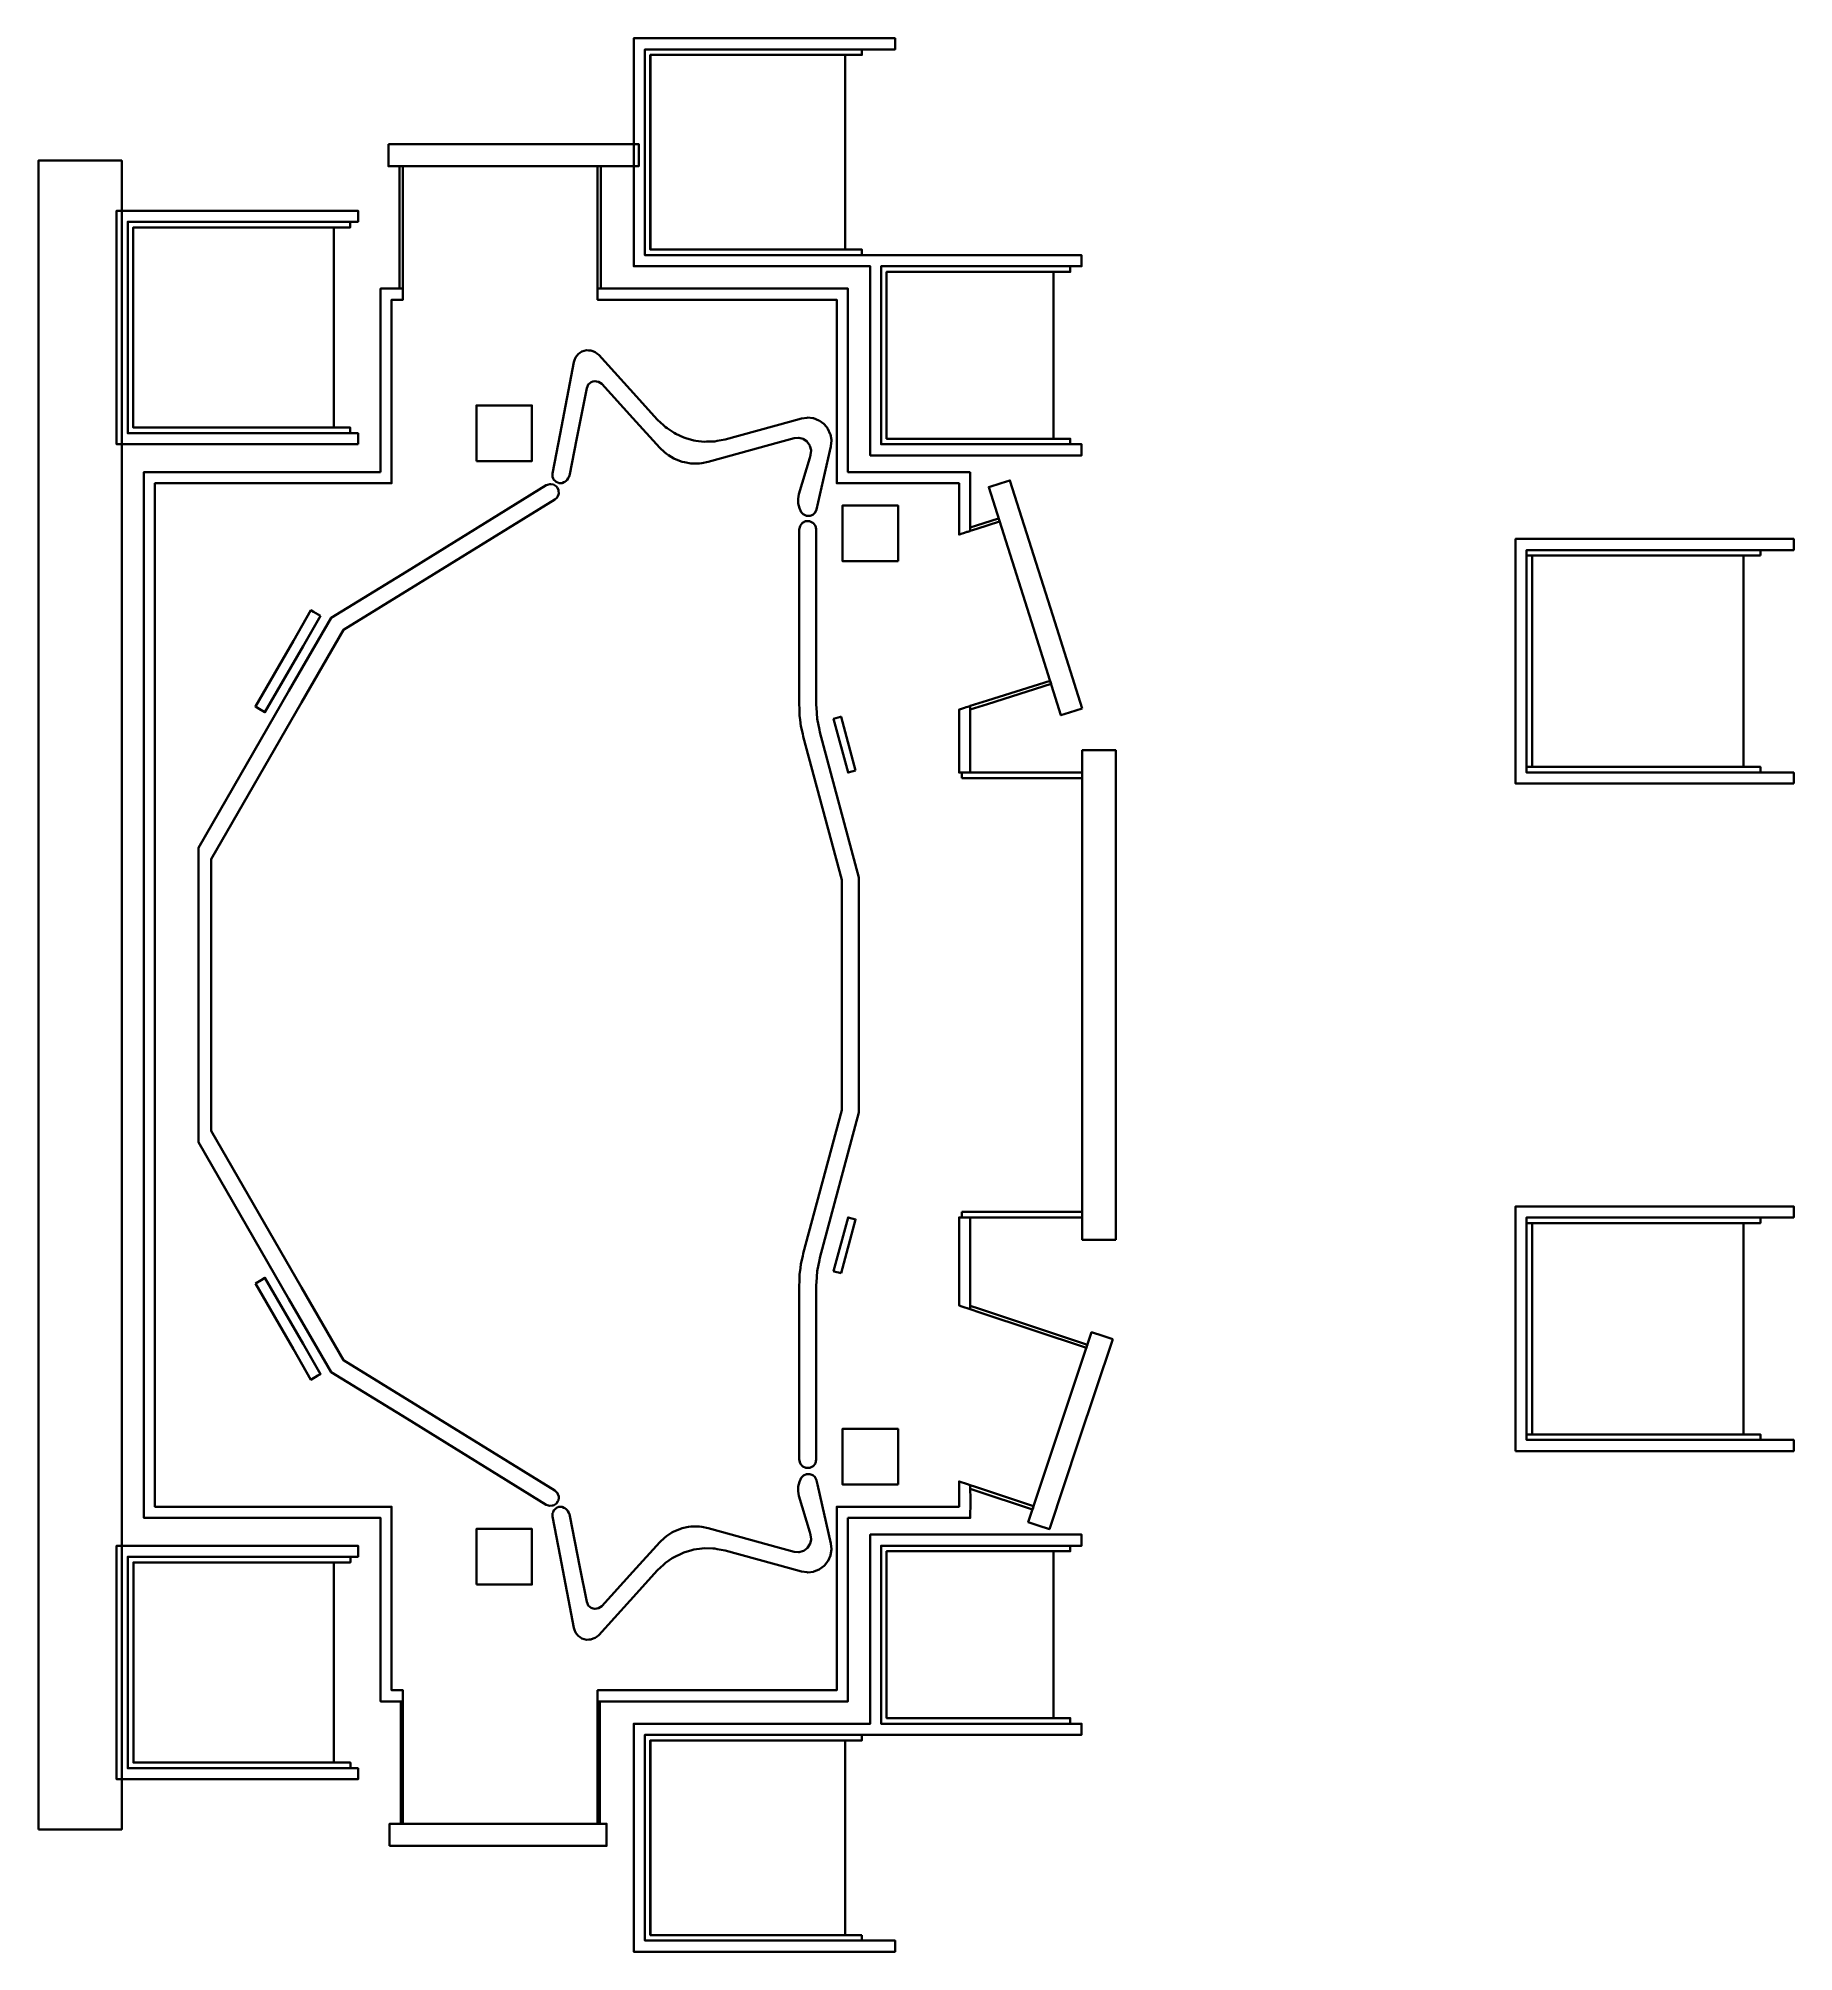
# Model space of a CAD drawing. Extents: x 562 to 2140, y -860 to 860.
import ezdxf

# ---------------------------------------------------------------- set-up
doc = ezdxf.new("R2010")
doc.units = 0

msp = doc.modelspace()

# ---------------------------------------------------------------- linework, layer by layer
at = {"color": 161, "lineweight": 35}
for points in [[(1107.5, 665), (1107.5, 671.2), (1107.5, 850), (1107.8, 850), (1114.3, 850), (1116.3, 850), (1122.2, 850), (1126, 850), (1128.1, 850), (1128.9, 850), (1136.7, 850), (1145.2, 850), (1154.4, 850), (1164.5, 850), (1175.9, 850), (1188.9, 850), (1204, 850), (1222, 850), (1244.2, 850), (1272.7, 850), (1311.1, 850), (1332.3, 850), (1332.3, 855.7), (1332.3, 860), (1327.8, 860), (1319.4, 860), (1311.2, 860), (1302.9, 860), (1294.7, 860), (1286.5, 860), (1129.6, 860), (1121.6, 860), (1120.4, 860), (1114.1, 860), (1112.7, 860), (1109.8, 860), (1104.9, 860), (1097.8, 860), (1097.5, 860), (1097.5, 661.8), (1097.5, 655), (1097.8, 655), (1104.1, 655), (1106.1, 655), (1111.9, 655), (1115.6, 655), (1117.7, 655), (1118.4, 655), (1126.2, 655), (1134.7, 655), (1144, 655), (1154.3, 655), (1165.8, 655), (1179.1, 655), (1194.6, 655), (1213.4, 655), (1236.8, 655), (1267.4, 655), (1310, 655), (1310, 485), (1319, 485), (1325.2, 485), (1329.2, 485), (1331.5, 485), (1332.4, 485), (1340.5, 485), (1341.2, 485), (1350.9, 485), (1361.5, 485), (1373.2, 485), (1386.3, 485), (1401.2, 485), (1418.6, 485), (1439.5, 485), (1465.3, 485), (1498.7, 485), (1500, 485), (1500, 494.7), (1500, 495), (1498.7, 495), (1465.4, 495), (1440.2, 495), (1420.1, 495), (1403.6, 495), (1389.5, 495), (1377.2, 495), (1366.3, 495), (1356.5, 495), (1347.5, 495), (1346.6, 495), (1344.4, 495), (1338.2, 495), (1335.7, 495), (1331.5, 495), (1325, 495), (1319.8, 495), (1319.8, 585.7), (1319.8, 655), (1325, 655), (1331.5, 655), (1335.7, 655), (1338.2, 655), (1344.4, 655), (1346.6, 655), (1347.5, 655), (1356.5, 655), (1366.3, 655), (1377.2, 655), (1389.5, 655), (1403.6, 655), (1420.1, 655), (1440.2, 655), (1465.4, 655), (1498.7, 655), (1500, 655), (1500, 664.7), (1500, 665), (1496.8, 665), (1419.7, 665), (1365.8, 665), (1325.7, 665), (1294.4, 665), (1269.2, 665), (1248.2, 665), (1230.4, 665), (1214.9, 665), (1201.3, 665), (1189.2, 665), (1178.2, 665), (1168.2, 665), (1158.9, 665), (1150.3, 665), (1142.3, 665), (1134.7, 665), (1127.5, 665), (1126.9, 665), (1124.8, 665), (1121.2, 665), (1115.6, 665), (1107.8, 665)], [(1302.5, 665), (1302.5, 670), (1264.6, 670), (1237, 670), (1215.7, 670), (1198.5, 670), (1184.2, 670), (1171.9, 670), (1161.1, 670), (1151.4, 670), (1142.7, 670), (1134.6, 670), (1133.8, 670), (1131.6, 670), (1127.7, 670), (1123.9, 670), (1119.5, 670), (1112.8, 670), (1112.5, 670), (1112.5, 675.8), (1112.5, 845), (1112.8, 845), (1119.5, 845), (1123.9, 845), (1127.7, 845), (1131.6, 845), (1133.8, 845), (1134.6, 845), (1142.7, 845), (1151.4, 845), (1161.1, 845), (1171.9, 845), (1184.2, 845), (1198.5, 845), (1215.7, 845), (1237, 845), (1264.6, 845), (1302.5, 845), (1302.5, 850), (1295.3, 850), (1288.2, 850), (1281.1, 850), (1274, 850), (1266.9, 850), (1259.8, 850), (1139.3, 850), (1131.1, 850), (1130.1, 850), (1123.6, 850), (1122.4, 850), (1119.6, 850), (1114.9, 850), (1107.8, 850), (1107.5, 850), (1107.5, 671.2), (1107.5, 665), (1107.8, 665), (1114.9, 665), (1119.6, 665), (1122.4, 665), (1123.6, 665), (1130.1, 665), (1131.1, 665), (1139.3, 665), (1148.2, 665), (1157.9, 665), (1168.9, 665), (1181.4, 665), (1196, 665), (1213.5, 665), (1235.3, 665), (1263.5, 665)], [(1112.3, 845), (1287.5, 845), (1287.5, 670), (1165.4, 670), (1112.3, 670), (1112.3, 763.3)], [(562.5, -750), (562.5, -562.5), (562.5, 650), (562.5, 750), (580.4, 750), (637.4, 750), (637.4, -449.9), (637.4, -637.4), (637.4, -750), (624.9, -750), (580.4, -750), (566.2, -750)], [(849.8, 495), (849.8, 498.7), (849.8, 505), (814, 505), (775.4, 505), (749.2, 505), (729.9, 505), (714.9, 505), (702.8, 505), (692.7, 505), (684, 505), (676.3, 505), (669.5, 505), (663.3, 505), (657.6, 505), (652.3, 505), (652, 505), (650.2, 505), (646.7, 505), (642.8, 505), (642.8, 638), (642.8, 695), (646.7, 695), (650.2, 695), (652, 695), (652.3, 695), (657.6, 695), (810, 695), (819, 695), (828.1, 695), (837.3, 695), (846.6, 695), (849.8, 695), (849.8, 698.7), (849.8, 705), (846.6, 705), (837.3, 705), (828.1, 705), (819, 705), (810, 705), (649.6, 705), (644.2, 705), (643.5, 705), (641.2, 705), (637.2, 705), (632.8, 705), (632.8, 642), (632.8, 495), (637.2, 495), (641.2, 495), (643.5, 495), (644.2, 495), (649.6, 495), (655.4, 495), (661.7, 495), (668.7, 495), (676.5, 495), (685.4, 495), (695.8, 495), (708.3, 495), (723.8, 495), (743.9, 495), (771.3, 495), (811.9, 495)], [(642.9, 695), (642.9, 666.1), (642.9, 505), (656.9, 505), (669.1, 505), (674.7, 505), (685.3, 505), (692.9, 505), (703.2, 505), (709.6, 505), (714.1, 505), (717.1, 505), (718.9, 505), (734.4, 505), (735.8, 505), (736.4, 505), (754.8, 505), (775.6, 505), (799.3, 505), (826.9, 505), (842.8, 505), (842.8, 507.5), (842.8, 510), (827.5, 510), (800.6, 510), (777.3, 510), (756.8, 510), (738.3, 510), (738.2, 510), (737.4, 510), (735.8, 510), (733.1, 510), (718.7, 510), (715.4, 510), (710.5, 510), (703.5, 510), (693.9, 510), (685.6, 510), (674.2, 510), (669.5, 510), (656.5, 510), (647.8, 510), (647.8, 602.2), (647.8, 690), (656.5, 690), (658.4, 690), (674.2, 690), (685.6, 690), (693.7, 690), (703.5, 690), (710.5, 690), (715.4, 690), (718.7, 690), (733.1, 690), (735.8, 690), (737.4, 690), (738.2, 690), (738.3, 690), (756.8, 690), (777.3, 690), (800.6, 690), (827.5, 690), (842.8, 690), (842.8, 692.5), (842.8, 695), (841.7, 695), (838.9, 695), (836.2, 695), (833.5, 695), (830.7, 695), (828, 695), (825.3, 695), (822.5, 695), (819.8, 695), (817, 695), (814.2, 695), (811.4, 695), (754.8, 695), (753.8, 695), (735.8, 695), (734.4, 695), (718.9, 695), (717.1, 695), (714.1, 695), (709.6, 695), (703.2, 695), (692.9, 695), (685.3, 695), (674.7, 695), (659.9, 695), (656.9, 695)], [(647.8, 510), (647.8, 602.2), (647.8, 690), (670.8, 690), (681.7, 690), (721.1, 690), (757.4, 690), (776.9, 690), (827.9, 690), (827.9, 658.7), (827.9, 510), (787.3, 510), (776.9, 510), (742.5, 510), (721.1, 510), (701.9, 510), (670.8, 510)], [(1319.8, 495), (1319.8, 585.7), (1319.8, 655), (1326.3, 655), (1334.7, 655), (1340.5, 655), (1344.2, 655), (1351.1, 655), (1354.4, 655), (1356.2, 655), (1451.4, 655), (1456.4, 655), (1461.5, 655), (1466.6, 655), (1471.6, 655), (1476.7, 655), (1481.8, 655), (1486.9, 655), (1489.8, 655), (1489.8, 652), (1489.8, 650), (1486.9, 650), (1481.8, 650), (1476.7, 650), (1471.6, 650), (1466.6, 650), (1461.5, 650), (1456.4, 650), (1451.4, 650), (1359.2, 650), (1357.6, 650), (1354.7, 650), (1349.9, 650), (1344.4, 650), (1339, 650), (1331, 650), (1324.8, 650), (1324.8, 585), (1324.8, 500), (1331, 500), (1339, 500), (1344.4, 500), (1349.9, 500), (1354.7, 500), (1357.6, 500), (1359.2, 500), (1451.4, 500), (1456.4, 500), (1461.5, 500), (1466.6, 500), (1471.6, 500), (1476.7, 500), (1481.8, 500), (1486.9, 500), (1489.8, 500), (1489.8, 497), (1489.8, 495), (1486.9, 495), (1481.8, 495), (1476.7, 495), (1471.6, 495), (1466.6, 495), (1461.5, 495), (1456.4, 495), (1451.4, 495), (1356.2, 495), (1354.4, 495), (1351.1, 495), (1344.2, 495), (1340.5, 495), (1334.7, 495), (1326.3, 495), (1324.9, 495)], [(1324.8, 650), (1324.8, 585), (1324.8, 500), (1330.2, 500), (1331.7, 500), (1340.6, 500), (1346.6, 500), (1350.5, 500), (1352.7, 500), (1353.6, 500), (1362.9, 500), (1441.8, 500), (1446.8, 500), (1451.8, 500), (1456.8, 500), (1461.9, 500), (1466.9, 500), (1472, 500), (1474.8, 500), (1474.8, 560), (1474.8, 650), (1472, 650), (1466.9, 650), (1461.9, 650), (1456.8, 650), (1451.8, 650), (1446.8, 650), (1441.8, 650), (1362.9, 650), (1361, 650), (1352.7, 650), (1350.5, 650), (1346.6, 650), (1340.6, 650), (1331.7, 650), (1330.2, 650)], [(2139.9, 190), (2139.9, 191.7), (2139.9, 200), (2107.3, 200), (2075.7, 200), (2050, 200), (2028.4, 200), (2009.8, 200), (1993.5, 200), (1978.9, 200), (1965.7, 200), (1953.6, 200), (1942.4, 200), (1931.9, 200), (1931.8, 200), (1930.6, 200), (1928, 200), (1923.8, 200), (1917.6, 200), (1908.8, 200), (1907.1, 200), (1899.9, 200), (1899.9, 353.3), (1899.9, 400), (1907.1, 400), (1908.8, 400), (1917.6, 400), (1923.8, 400), (1928, 400), (1930.6, 400), (1931.8, 400), (1931.9, 400), (1942.4, 400), (2083.9, 400), (2091.7, 400), (2099.5, 400), (2107.3, 400), (2115.1, 400), (2122.9, 400), (2130.8, 400), (2138.7, 400), (2139.9, 400), (2139.9, 401.7), (2139.9, 410), (2107.4, 410), (2075.5, 410), (2049.2, 410), (2026.9, 410), (2007.5, 410), (1990.4, 410), (1975.1, 410), (1961.1, 410), (1948.3, 410), (1936.4, 410), (1935.6, 410), (1925.4, 410), (1924.4, 410), (1922, 410), (1918.1, 410), (1912.2, 410), (1907.7, 410), (1901.3, 410), (1892.2, 410), (1889.9, 410), (1889.9, 234), (1889.9, 190), (1892.2, 190), (1901.3, 190), (1904, 190), (1912.2, 190), (1918.1, 190), (1922, 190), (1924.4, 190), (1925.4, 190), (1935.6, 190), (1936.4, 190), (1948.3, 190), (1961.1, 190), (1975.1, 190), (1990.4, 190), (2007.5, 190), (2026.9, 190), (2049.2, 190), (2075.5, 190), (2107.4, 190)], [(2109.9, 395), (2109.9, 395.8), (2109.9, 400), (2109, 400), (2102.8, 400), (2096.6, 400), (2090.5, 400), (2084.3, 400), (2078.2, 400), (2072.1, 400), (2066, 400), (1953.2, 400), (1942, 400), (1941, 400), (1931.5, 400), (1930.4, 400), (1927.9, 400), (1923.8, 400), (1917.7, 400), (1908.9, 400), (1907.1, 400), (1899.9, 400), (1899.9, 398.8), (1899.9, 395), (1907.1, 395), (1908.9, 395), (1917.7, 395), (1923.8, 395), (1927.9, 395), (1930.4, 395), (1931.5, 395), (1941, 395), (1942, 395), (1953.2, 395), (2066, 395), (2072.1, 395), (2078.2, 395), (2084.3, 395), (2090.5, 395), (2096.6, 395), (2102.8, 395), (2109, 395)], [(1899.9, 395), (1899.9, 350.7), (1899.9, 205), (1903.7, 205), (1904.1, 205), (1904.9, 205), (1904.9, 350.7), (1904.9, 395), (1904.1, 395), (1903.7, 395)], [(2094.8, 205), (2094.8, 319), (2094.8, 395), (2081.6, 395), (2053.1, 395), (2030, 395), (2010.6, 395), (1993.8, 395), (1979.1, 395), (1965.9, 395), (1953.9, 395), (1942.8, 395), (1942.3, 395), (1940.6, 395), (1937.4, 395), (1932.6, 395), (1926.8, 395), (1921.3, 395), (1913.3, 395), (1911.5, 395), (1904.9, 395), (1904.9, 350.7), (1904.9, 205), (1913.3, 205), (1921.3, 205), (1926.8, 205), (1932.6, 205), (1937.4, 205), (1940.6, 205), (1942.3, 205), (1942.8, 205), (1953.9, 205), (2050.4, 205), (2056.3, 205), (2062.1, 205), (2068, 205), (2073.8, 205), (2079.7, 205), (2085.6, 205), (2091.5, 205)], [(1899.9, 205), (1899.9, 203.8), (1899.9, 200), (1907.1, 200), (1908.9, 200), (1917.7, 200), (1923.8, 200), (1927.9, 200), (1930.4, 200), (1931.5, 200), (1941, 200), (1942, 200), (1953.2, 200), (1965.4, 200), (1978.8, 200), (1993.7, 200), (2010.6, 200), (2030.1, 200), (2053.1, 200), (2081.1, 200), (2109.9, 200), (2109.9, 200.8), (2109.9, 205), (2081.1, 205), (2053.1, 205), (2030.1, 205), (2010.6, 205), (1993.7, 205), (1978.8, 205), (1965.4, 205), (1953.2, 205), (1942, 205), (1941, 205), (1931.5, 205), (1930.4, 205), (1927.9, 205), (1923.8, 205), (1917.7, 205), (1908.9, 205), (1907.1, 205)], [(1889.9, -410), (1889.9, -366), (1889.9, -190), (1892.7, -190), (1904, -190), (1912.2, -190), (1917.2, -190), (1924.7, -190), (1930, -190), (1933.5, -190), (1935.6, -190), (1936.4, -190), (1948.3, -190), (1961.1, -190), (1975.1, -190), (1990.4, -190), (2007.5, -190), (2026.9, -190), (2049.2, -190), (2075.5, -190), (2107.4, -190), (2139.9, -190), (2139.9, -198.3), (2139.9, -200), (2107.3, -200), (2075.7, -200), (2050, -200), (2028.4, -200), (2009.8, -200), (1993.5, -200), (1978.9, -200), (1965.7, -200), (1953.6, -200), (1942.4, -200), (1941.3, -200), (1939, -200), (1935.2, -200), (1929.6, -200), (1921.6, -200), (1917.6, -200), (1908.8, -200), (1899.9, -200), (1899.9, -246.7), (1899.9, -400), (1908.8, -400), (1917.6, -400), (1921.6, -400), (1929.6, -400), (1935.2, -400), (1939, -400), (1941.3, -400), (1942.4, -400), (2083.9, -400), (2091.7, -400), (2099.5, -400), (2107.3, -400), (2115.1, -400), (2122.9, -400), (2130.8, -400), (2138.7, -400), (2139.9, -400), (2139.9, -408.3), (2139.9, -410), (2138.7, -410), (2130.8, -410), (2122.9, -410), (2115.1, -410), (2107.3, -410), (2099.5, -410), (2091.7, -410), (2083.9, -410), (2076.2, -410), (1936.4, -410), (1935.6, -410), (1933.5, -410), (1930, -410), (1924.7, -410), (1917.2, -410), (1912.2, -410), (1904, -410), (1892.7, -410), (1892.2, -410)], [(1899.9, -205), (1899.9, -201.2), (1899.9, -200), (1908.9, -200), (1917.7, -200), (1921.9, -200), (1929.7, -200), (1935.2, -200), (1938.9, -200), (1941, -200), (1942, -200), (1953.2, -200), (1965.4, -200), (1978.8, -200), (1993.7, -200), (2010.6, -200), (2030.1, -200), (2053.1, -200), (2081.1, -200), (2109.9, -200), (2109.9, -204.2), (2109.9, -205), (2081.1, -205), (2053.1, -205), (2030.1, -205), (2010.6, -205), (1993.7, -205), (1978.8, -205), (1965.4, -205), (1953.2, -205), (1942, -205), (1941, -205), (1938.9, -205), (1935.2, -205), (1929.7, -205), (1921.9, -205), (1917.7, -205), (1908.9, -205)], [(1899.9, -205), (1901, -205), (1904.9, -205), (1904.9, -249.3), (1904.9, -395), (1901, -395), (1899.9, -395), (1899.9, -249.3)], [(1904.9, -205), (1904.9, -249.3), (1904.9, -395), (1913.3, -395), (1915.4, -395), (1925.5, -395), (1932.6, -395), (1937.4, -395), (1945.4, -395), (1949.7, -395), (1952.4, -395), (1953.9, -395), (2050.4, -395), (2056.4, -395), (2062.4, -395), (2068.4, -395), (2074.5, -395), (2080.5, -395), (2086.5, -395), (2092.6, -395), (2094.8, -395), (2094.8, -281), (2094.8, -205), (2092.6, -205), (2086.5, -205), (2080.5, -205), (2074.5, -205), (2068.4, -205), (2062.4, -205), (2056.4, -205), (2050.4, -205), (1953.9, -205), (1952.4, -205), (1949.7, -205), (1945.4, -205), (1937.4, -205), (1932.6, -205), (1925.5, -205), (1915.4, -205), (1913.3, -205)], [(1899.9, -395), (1899.9, -396.2), (1899.9, -400), (1908.9, -400), (1917.7, -400), (1921.9, -400), (1929.7, -400), (1935.2, -400), (1938.9, -400), (1941, -400), (1942, -400), (1953.2, -400), (2066, -400), (2072.1, -400), (2078.2, -400), (2084.3, -400), (2090.5, -400), (2096.6, -400), (2102.8, -400), (2109, -400), (2109.9, -400), (2109.9, -399.2), (2109.9, -395), (2109, -395), (2102.8, -395), (2096.6, -395), (2090.5, -395), (2084.3, -395), (2078.2, -395), (2072.1, -395), (2066, -395), (1953.2, -395), (1942, -395), (1941, -395), (1938.9, -395), (1935.2, -395), (1929.7, -395), (1921.9, -395), (1917.7, -395), (1908.9, -395)], [(642.8, -505), (642.8, -562), (642.8, -642.8), (642.8, -695), (648, -695), (653.1, -695), (656.1, -695), (657.6, -695), (695, -695), (810, -695), (819, -695), (828.1, -695), (837.3, -695), (846.6, -695), (849.8, -695), (849.8, -701.3), (849.8, -705), (846.6, -705), (837.3, -705), (828.1, -705), (819, -705), (810, -705), (705, -705), (649.6, -705), (647.7, -705), (644.1, -705), (638.4, -705), (632.8, -705), (632.8, -632.8), (632.8, -558), (632.8, -495), (638.4, -495), (644.1, -495), (647.7, -495), (649.6, -495), (655.4, -495), (661.7, -495), (668.7, -495), (676.5, -495), (685.4, -495), (695.8, -495), (708.3, -495), (723.8, -495), (743.9, -495), (771.3, -495), (811.9, -495), (849.8, -495), (849.8, -501.3), (849.8, -505), (814, -505), (775.4, -505), (749.2, -505), (729.9, -505), (714.9, -505), (702.8, -505), (692.7, -505), (684, -505), (676.3, -505), (669.5, -505), (663.3, -505), (657.6, -505), (656.1, -505), (653.1, -505), (648, -505)], [(1107.5, -665), (1107.5, -843.8), (1107.5, -850), (1107.8, -850), (1116.3, -850), (1122.2, -850), (1126.1, -850), (1131.4, -850), (1134.8, -850), (1136.7, -850), (1286.5, -850), (1294.7, -850), (1302.9, -850), (1311.2, -850), (1319.4, -850), (1327.8, -850), (1332.3, -850), (1332.3, -854.3), (1332.3, -860), (1327.8, -860), (1319.4, -860), (1311.2, -860), (1302.9, -860), (1294.7, -860), (1286.5, -860), (1129.6, -860), (1121.6, -860), (1120.4, -860), (1117.8, -860), (1113.5, -860), (1107, -860), (1097.9, -860), (1097.8, -860), (1097.5, -860), (1097.5, -853.2), (1097.5, -655), (1097.8, -655), (1106.1, -655), (1111.9, -655), (1115.9, -655), (1121.1, -655), (1124.4, -655), (1126.2, -655), (1262.3, -655), (1267.1, -655), (1271.9, -655), (1276.6, -655), (1281.4, -655), (1286.1, -655), (1290.9, -655), (1295.6, -655), (1300.4, -655), (1305.2, -655), (1310, -655), (1310, -485), (1319, -485), (1321.3, -485), (1329.4, -485), (1334.9, -485), (1338.5, -485), (1340.5, -485), (1341.2, -485), (1350.9, -485), (1361.5, -485), (1373.2, -485), (1386.3, -485), (1401.2, -485), (1418.6, -485), (1439.5, -485), (1465.3, -485), (1498.7, -485), (1500, -485), (1500, -485.3), (1500, -495), (1498.7, -495), (1465.4, -495), (1440.2, -495), (1420.1, -495), (1403.6, -495), (1389.5, -495), (1377.2, -495), (1366.3, -495), (1356.5, -495), (1354.6, -495), (1351.3, -495), (1344.4, -495), (1340.6, -495), (1334.8, -495), (1326.3, -495), (1319.8, -495), (1319.8, -564.3), (1319.8, -655), (1326.3, -655), (1334.8, -655), (1340.6, -655), (1344.4, -655), (1351.3, -655), (1354.6, -655), (1356.5, -655), (1366.3, -655), (1377.2, -655), (1389.5, -655), (1403.6, -655), (1420.1, -655), (1440.2, -655), (1465.4, -655), (1498.7, -655), (1500, -655), (1500, -655.3), (1500, -665), (1496.8, -665), (1419.7, -665), (1365.8, -665), (1325.7, -665), (1294.4, -665), (1269.2, -665), (1248.2, -665), (1230.4, -665), (1214.9, -665), (1201.3, -665), (1189.2, -665), (1178.2, -665), (1168.2, -665), (1158.9, -665), (1150.3, -665), (1142.3, -665), (1134.7, -665), (1132.9, -665), (1129.6, -665), (1124.6, -665), (1117.4, -665), (1107.9, -665), (1107.8, -665)], [(1319.8, -495), (1319.8, -564.3), (1319.8, -655), (1324.9, -655), (1331.4, -655), (1335.5, -655), (1337.9, -655), (1344.2, -655), (1346.3, -655), (1347.1, -655), (1356.2, -655), (1366.2, -655), (1377.2, -655), (1389.8, -655), (1404.3, -655), (1421.5, -655), (1442.5, -655), (1469.5, -655), (1489.8, -655), (1489.8, -653), (1489.8, -650), (1470.1, -650), (1443.8, -650), (1423.2, -650), (1406.4, -650), (1392.2, -650), (1379.9, -650), (1369, -650), (1359.2, -650), (1350.2, -650), (1349.7, -650), (1347.8, -650), (1344.4, -650), (1339, -650), (1335.7, -650), (1329.7, -650), (1324.8, -650), (1324.8, -565), (1324.8, -500), (1329.7, -500), (1335.7, -500), (1339, -500), (1344.4, -500), (1347.8, -500), (1349.7, -500), (1350.2, -500), (1359.2, -500), (1451.4, -500), (1457.4, -500), (1463.4, -500), (1469.4, -500), (1475.4, -500), (1481.5, -500), (1487.6, -500), (1489.8, -500), (1489.8, -498), (1489.8, -495), (1487.6, -495), (1481.5, -495), (1475.4, -495), (1469.4, -495), (1463.4, -495), (1457.4, -495), (1451.4, -495), (1356.2, -495), (1354.4, -495), (1346.3, -495), (1344.2, -495), (1340.5, -495), (1335.5, -495), (1331.4, -495), (1324.9, -495)], [(642.8, -695), (642.8, -642.8), (642.8, -590.1), (642.8, -505), (644.9, -505), (647.7, -505), (824.5, -505), (835, -505), (842.9, -505), (842.9, -508.8), (842.9, -510), (835, -510), (824.5, -510), (814.2, -510), (652.8, -510), (651.3, -510), (648, -510), (648, -648), (648, -686.2), (648, -690), (651.3, -690), (652.8, -690), (655.8, -690), (658.9, -690), (662.4, -690), (666.3, -690), (670.7, -690), (675.7, -690), (681.7, -690), (689.1, -690), (690, -690), (698.5, -690), (711.2, -690), (729.6, -690), (759.6, -690), (818.6, -690), (842.9, -690), (842.9, -693.8), (842.9, -695), (810.8, -695), (743, -695), (713.2, -695), (696.2, -695), (695, -695), (685, -695), (676.9, -695), (670.8, -695), (665.8, -695), (661.7, -695), (658.2, -695), (655.2, -695), (652.4, -695), (649.9, -695), (647.7, -695), (644.9, -695), (644.2, -695)], [(648, -510), (648, -648), (648, -686.2), (648, -690), (661.7, -690), (690, -690), (827.9, -690), (827.9, -550.7), (827.9, -510), (791.6, -510), (661.7, -510), (650.7, -510)], [(1474.8, -650), (1474.8, -590), (1474.8, -500), (1456.8, -500), (1432.7, -500), (1413.7, -500), (1398, -500), (1384.8, -500), (1373.2, -500), (1362.9, -500), (1353.6, -500), (1352.7, -500), (1345.1, -500), (1344, -500), (1341.4, -500), (1337, -500), (1330.2, -500), (1324.8, -500), (1324.8, -565), (1324.8, -650), (1330.2, -650), (1337, -650), (1341.4, -650), (1344, -650), (1345.1, -650), (1352.7, -650), (1353.6, -650), (1362.9, -650), (1441.8, -650), (1446.9, -650), (1452.1, -650), (1457.3, -650), (1462.5, -650), (1467.7, -650), (1472.9, -650)], [(1302.5, -845), (1302.5, -850), (1297.7, -850), (1293, -850), (1288.2, -850), (1283.5, -850), (1278.8, -850), (1274, -850), (1269.3, -850), (1264.6, -850), (1259.8, -850), (1139.3, -850), (1137.1, -850), (1130.1, -850), (1127.6, -850), (1123.4, -850), (1117, -850), (1107.9, -850), (1107.8, -850), (1107.5, -850), (1107.5, -843.8), (1107.5, -665), (1107.8, -665), (1107.9, -665), (1117, -665), (1123.4, -665), (1127.6, -665), (1130.1, -665), (1131.1, -665), (1139.3, -665), (1259.8, -665), (1264.6, -665), (1269.3, -665), (1274, -665), (1278.8, -665), (1283.5, -665), (1288.2, -665), (1293, -665), (1297.7, -665), (1302.5, -665), (1302.5, -670), (1297.7, -670), (1293, -670), (1288.2, -670), (1283.5, -670), (1278.8, -670), (1274, -670), (1269.3, -670), (1264.6, -670), (1259.8, -670), (1142.7, -670), (1140.8, -670), (1137.3, -670), (1131.9, -670), (1127.7, -670), (1121.6, -670), (1112.8, -670), (1112.5, -670), (1112.5, -839.2), (1112.5, -845), (1112.8, -845), (1112.8, -845), (1121.6, -845), (1127.7, -845), (1131.9, -845), (1137.3, -845), (1140.8, -845), (1142.7, -845), (1259.8, -845), (1264.6, -845), (1269.3, -845), (1274, -845), (1278.8, -845), (1283.5, -845), (1288.2, -845), (1293, -845), (1297.7, -845)], [(1112.3, -670), (1287.5, -670), (1287.5, -845), (1165.4, -845), (1112.3, -845), (1112.3, -751.7)]]:
    msp.add_lwpolyline(points, close=True, dxfattribs=at)
at = {"color": 171, "lineweight": 35}
for points in [[(877.1, 764.9), (877.1, 755.2), (877.1, 744.9), (951.7, 744.9), (1102.1, 744.9), (1102.1, 754.5), (1102.1, 764.9), (951.7, 764.9)], [(887.1, 744.9), (887.1, 708.4), (887.1, 635), (889.2, 635), (890.1, 635), (890.1, 710), (890.1, 744.9), (888.1, 744.9)], [(1065.1, 635), (1065.1, 701.2), (1065.1, 744.9), (1066.3, 744.9), (1068.1, 744.9), (1068.1, 700.6), (1068.1, 635), (1066.8, 635)], [(1274.7, 493.1), (1273.8, 489.2), (1261.8, 436.3), (1260.7, 433.8), (1260.7, 433.7), (1258.7, 431.8), (1258.5, 431.6), (1256, 430.7), (1255.8, 430.6), (1253.1, 430.7), (1252.9, 430.7), (1250.4, 431.8), (1250.2, 431.8), (1250.1, 432), (1248.1, 433.9), (1246.4, 437.7), (1245.3, 441.8), (1245.2, 446), (1245.9, 450.1), (1255.7, 482.8), (1256.5, 485.3), (1256.5, 485.6), (1257, 489.5), (1256.9, 489.8), (1255.9, 493.7), (1255.8, 493.9), (1253.5, 497.2), (1253.3, 497.4), (1250.1, 499.7), (1249.8, 499.8), (1245.9, 500.8), (1245.6, 500.8), (1241.6, 500.4), (1228.5, 496.8), (1164.4, 479.2), (1158.8, 478.2), (1156.6, 477.8), (1150.8, 477.8), (1148.7, 477.8), (1143, 478.9), (1141, 479.3), (1135.6, 481.5), (1133.6, 482.2), (1128.7, 485.3), (1126.9, 486.4), (1125.2, 488), (1121.1, 491.7), (1096.7, 518.6), (1068.8, 549.3), (1067.3, 550.4), (1066, 551.3), (1064.2, 551.6), (1062.6, 551.9), (1060.9, 551.4), (1059.3, 551), (1057.9, 549.7), (1056.7, 548.7), (1055.9, 546.9), (1055.3, 545.5), (1046.2, 498.9), (1040.2, 468.2), (1039.8, 467.1), (1039.3, 465.5), (1038.7, 464.6), (1037.8, 463.2), (1036.5, 462), (1035.7, 461.3), (1034.8, 460.9), (1033.1, 460.2), (1032, 460.2), (1030.3, 460.2), (1029.2, 460.6), (1027.7, 461.3), (1026.9, 462.1), (1025.7, 463.2), (1025.2, 464.3), (1024.6, 465.8), (1024.6, 467.6), (1024.5, 468.7), (1031.4, 504.4), (1043.7, 569), (1044.3, 570.7), (1045.1, 572.9), (1046.3, 574.4), (1047.6, 576.1), (1049.2, 577.2), (1051, 578.4), (1052.9, 578.9), (1055, 579.5), (1056.9, 579.4), (1059.1, 579.3), (1060.9, 578.6), (1062.9, 577.9), (1064.4, 576.7), (1066.1, 575.3), (1094.3, 544.3), (1119, 517), (1124.3, 512.1), (1126, 510.5), (1127.5, 509.4), (1133.8, 505.2), (1135.5, 504.4), (1142.4, 501.1), (1144.2, 500.6), (1151.5, 498.5), (1153.4, 498.2), (1160.9, 497.3), (1162.8, 497.4), (1170.4, 497.6), (1172.4, 498), (1179.7, 499.4), (1237.4, 515.3), (1248.2, 518.2), (1253.3, 518.9), (1253.7, 519), (1258.7, 518.4), (1259.1, 518.4), (1263.9, 516.5), (1264.2, 516.4), (1268.3, 513.3), (1268.6, 513.1), (1271.8, 509.2), (1272, 508.9), (1274.1, 504.2), (1274.3, 503.9), (1275.1, 498.9), (1275.2, 498.5), (1274.7, 493.4)], [(956.1, 480), (956.1, 486.7), (956.1, 530), (957, 530), (957.4, 530), (964.3, 530), (967.8, 530), (969.4, 530), (969.8, 530), (976.9, 530), (977.2, 530), (986.1, 530), (996.7, 530), (1006, 530), (1006, 493.3), (1006, 480), (996.7, 480), (986.1, 480), (977.2, 480), (976.9, 480), (969.8, 480), (969.4, 480), (967.8, 480), (964.3, 480), (957.4, 480), (957, 480)], [(1018.8, -458.2), (893.5, -380.8), (825.6, -339), (787.7, -273.3), (706.3, -132.3), (706.3, -8.8), (706.3, 132.3), (787.7, 273.3), (825.6, 339), (893.5, 380.8), (1018.8, 458.2), (1019.9, 458.5), (1022, 459.2), (1023.1, 459.1), (1025.3, 458.8), (1026.2, 458.2), (1028.1, 457), (1028.7, 456.1), (1029.8, 454.2), (1030, 453.1), (1030.2, 450.9), (1029.8, 449.8), (1029.1, 447.7), (1028.3, 446.9), (1026.7, 445.4), (903.7, 369.5), (836.7, 328.2), (799, 262.8), (717.7, 122.1), (717.7, -8.1), (717.7, -122.1), (799, -262.8), (836.7, -328.2), (903.7, -369.5), (1026.7, -445.4), (1027.5, -446.2), (1029.1, -447.7), (1029.4, -448.8), (1030.2, -450.9), (1030.1, -452), (1029.8, -454.2), (1029.3, -455.1), (1028.1, -457), (1027.2, -457.6), (1025.3, -458.8), (1024.2, -459), (1022, -459.2), (1020.9, -458.9)], [(1500.5, 257.5), (1489.2, 254), (1481.4, 251.5), (1454.9, 335.3), (1416.5, 456.5), (1427.7, 460), (1435.6, 462.5), (1474, 341.1)], [(1335, 390), (1335, 393.3), (1335, 440), (1323.6, 440), (1313.3, 440), (1313, 440), (1304.5, 440), (1304.2, 440), (1303, 440), (1300.3, 440), (1295.2, 440), (1291.9, 440), (1285, 440), (1285, 390), (1291.9, 390), (1295.2, 390), (1300.3, 390), (1303, 390), (1304.2, 390), (1304.5, 390), (1313, 390), (1313.3, 390), (1323.6, 390)], [(1261.6, 418.4), (1261.6, 407.9), (1261.6, 260.5), (1261.7, 258.4), (1262.3, 248.3), (1264.4, 238.5), (1264.8, 236.4), (1299.9, 105.5), (1299.9, 0), (1299.9, -105.5), (1264.8, -236.4), (1264.4, -238.5), (1262.3, -248.3), (1261.7, -258.4), (1261.6, -260.5), (1261.6, -271), (1261.6, -417.6), (1260.9, -420.7), (1260.8, -421), (1258.8, -423.4), (1258.7, -423.6), (1255.8, -425), (1255.6, -425.1), (1252.4, -425.1), (1252.2, -425.1), (1249.4, -423.7), (1249.2, -423.6), (1247.2, -421.1), (1247, -421), (1247, -420.7), (1246.2, -417.6), (1246.2, -281.5), (1246.2, -260.5), (1246.4, -258), (1246.6, -251.1), (1247.3, -245.4), (1247.8, -241.7), (1249.4, -234.9), (1249.9, -232.4), (1284.6, -103.5), (1284.6, 0), (1284.6, 103.5), (1249.9, 232.4), (1249.4, 234.9), (1247.8, 241.7), (1247.1, 247.3), (1246.6, 251.1), (1246.4, 258), (1246.2, 260.5), (1246.2, 397.3), (1246.2, 418.4), (1247, 421.5), (1247, 421.7), (1249, 424.2), (1249.2, 424.4), (1252, 425.8), (1252.2, 425.9), (1255.4, 425.9), (1255.6, 425.9), (1258.5, 424.5), (1258.7, 424.4), (1260.7, 421.9), (1260.8, 421.7), (1261.5, 418.6)], [(1426.3, 425.5), (1405.8, 419), (1399.9, 417.1), (1399.9, 418.3), (1399.8, 420.2), (1405.4, 422), (1425.4, 428.3), (1425.8, 427.2)], [(1399.9, 259.8), (1415.4, 264.7), (1471.6, 282.5), (1472, 281.4), (1472.5, 279.6), (1415.3, 261.5), (1399.8, 256.6), (1399.8, 257.8)], [(1530.7, -220), (1518.1, -220), (1500.6, -220), (1500.6, 35.7), (1500.6, 220), (1513.2, 220), (1530.7, 220), (1530.7, 36.5)], [(1392.4, 195), (1392.4, 198.8), (1392.4, 200), (1399, 200), (1419.9, 200), (1500.6, 200), (1500.6, 197), (1500.6, 195), (1420.3, 195), (1399.6, 195)], [(1392.4, -195), (1392.4, -196.2), (1392.4, -200), (1399, -200), (1419.9, -200), (1500.6, -200), (1500.6, -197.9), (1500.6, -195), (1420.3, -195), (1399.6, -195)], [(1504.3, -317.3), (1408.4, -285.3), (1399.9, -282.5), (1399.9, -280.1), (1399.9, -279.3), (1408.2, -282.1), (1505.2, -314.5), (1504.8, -315.8)], [(1528, -309.4), (1519.2, -306.5), (1509, -303.1), (1478.4, -394.8), (1452.1, -473.8), (1460.8, -476.8), (1471, -480.1), (1497.3, -401.3)], [(1335, -440), (1335, -436.7), (1335, -390), (1323.6, -390), (1313.3, -390), (1313, -390), (1304.5, -390), (1304.2, -390), (1303, -390), (1300.3, -390), (1295.2, -390), (1291.9, -390), (1285, -390), (1285, -440), (1291.9, -440), (1295.2, -440), (1300.3, -440), (1303, -440), (1304.2, -440), (1304.5, -440), (1313, -440), (1313.3, -440), (1323.6, -440)], [(1248.2, -518.2), (1237.4, -515.3), (1179.7, -499.4), (1172.4, -498), (1170.4, -497.6), (1168.5, -497.5), (1160.9, -497.3), (1159, -497.5), (1151.5, -498.5), (1149.7, -499), (1142.4, -501.1), (1140.7, -501.9), (1133.8, -505.2), (1132.2, -506.2), (1126, -510.5), (1124.3, -512.1), (1119, -517), (1094.3, -544.3), (1066.1, -575.3), (1064.6, -576.5), (1062.9, -577.9), (1061.1, -578.5), (1059.1, -579.3), (1057.2, -579.4), (1055, -579.5), (1053.1, -579), (1051, -578.4), (1049.4, -577.3), (1047.6, -576.1), (1046.4, -574.6), (1045.1, -572.9), (1044.3, -570.7), (1043.7, -569), (1031.4, -504.4), (1024.5, -468.7), (1024.6, -467.6), (1024.6, -465.8), (1025, -464.8), (1025.7, -463.2), (1026.5, -462.5), (1027.7, -461.3), (1028.7, -460.8), (1030.3, -460.2), (1031.4, -460.2), (1033.1, -460.2), (1034.8, -460.9), (1035.7, -461.3), (1036.5, -462), (1037.8, -463.2), (1038.4, -464.1), (1039.3, -465.5), (1039.7, -466.6), (1040.2, -468.2), (1049.2, -514.3), (1055.3, -545.5), (1055.9, -546.9), (1056.7, -548.7), (1058.1, -549.9), (1059.3, -551), (1061.1, -551.4), (1062.6, -551.9), (1064.4, -551.6), (1066, -551.3), (1067.5, -550.2), (1068.8, -549.3), (1096.7, -518.6), (1121.1, -491.7), (1125.2, -488), (1126.9, -486.4), (1131.8, -483.3), (1133.6, -482.2), (1139, -480.1), (1141, -479.3), (1146.7, -478.2), (1148.7, -477.8), (1154.5, -477.8), (1156.6, -477.8), (1158.8, -478.2), (1164.4, -479.2), (1228.5, -496.8), (1241.6, -500.4), (1245.6, -500.8), (1245.9, -500.8), (1246.2, -500.7), (1250.1, -499.7), (1250.3, -499.5), (1253.5, -497.2), (1253.7, -497), (1255.9, -493.7), (1256, -493.4), (1257, -489.5), (1256.9, -489.2), (1256.5, -485.3), (1255.7, -482.8), (1245.9, -450.1), (1245.2, -446), (1245.3, -441.8), (1246.4, -437.7), (1248.1, -433.9), (1250.1, -432), (1250.2, -431.8), (1252.7, -430.7), (1252.9, -430.7), (1255.6, -430.6), (1255.8, -430.6), (1258.4, -431.6), (1258.5, -431.6), (1260.5, -433.5), (1260.7, -433.7), (1261.8, -436.2), (1261.8, -436.3), (1262.7, -440.1), (1274.7, -493.1), (1275.1, -498.1), (1275.2, -498.5), (1274.3, -503.5), (1274.3, -503.9), (1272.2, -508.5), (1272, -508.9), (1268.8, -512.8), (1268.6, -513.1), (1264.5, -516.1), (1264.2, -516.4), (1259.4, -518.2), (1259.1, -518.4), (1254, -519), (1253.7, -519), (1253.3, -518.9)], [(1399.9, -440.6), (1404.6, -442.2), (1456.8, -459.6), (1456.4, -460.9), (1455.9, -462.4), (1404.4, -445.3), (1399.9, -443.8), (1399.9, -441.3)], [(956.1, -530), (956.1, -523.3), (956.1, -480), (957, -480), (957.4, -480), (964.3, -480), (967.8, -480), (969.4, -480), (969.8, -480), (976.9, -480), (977.2, -480), (986.1, -480), (996.7, -480), (1006, -480), (1006, -516.7), (1006, -530), (996.7, -530), (986.1, -530), (977.2, -530), (976.9, -530), (969.8, -530), (969.4, -530), (967.8, -530), (964.3, -530), (957.4, -530), (957, -530)], [(888.1, -744.9), (888.1, -670.3), (888.1, -635), (889.5, -635), (890.1, -635), (890.1, -669.2), (890.1, -744.9), (889.5, -744.9)], [(1065.1, -635), (1065.1, -678.4), (1065.1, -744.9), (1066.3, -744.9), (1067.1, -744.9), (1067.1, -678.8), (1067.1, -635), (1066.3, -635)], [(878.1, -764.9), (878.1, -752.8), (878.1, -744.9), (964.9, -744.9), (1073.1, -744.9), (1073.1, -756.4), (1073.1, -764.9), (964.9, -764.9)]]:
    msp.add_lwpolyline(points, close=True, dxfattribs=at)
at = {"color": 151, "lineweight": 35}
for points in [[(870, 470), (870, 624), (870, 635), (882.9, 635), (885.5, 635), (886.3, 635), (886.6, 635), (886.6, 635), (887, 635), (890.1, 635), (890.1, 628.1), (890.1, 625), (887.6, 625), (886.5, 625), (880, 625), (880, 614), (880, 460), (876, 460), (828.7, 460), (796.7, 460), (773.4, 460), (755.3, 460), (740.8, 460), (728.6, 460), (718.3, 460), (709.2, 460), (701, 460), (693.7, 460), (686.9, 460), (680.7, 460), (680.4, 460), (678.7, 460), (675.3, 460), (673.1, 460), (669.2, 460), (667.3, 460), (667.3, -153.3), (667.3, -460), (669.2, -460), (673.1, -460), (675.3, -460), (678.7, -460), (680.4, -460), (680.7, -460), (686.9, -460), (693.7, -460), (701, -460), (709.2, -460), (718.3, -460), (728.6, -460), (740.8, -460), (755.3, -460), (773.4, -460), (796.7, -460), (828.7, -460), (876, -460), (880, -460), (880, -471), (880, -625), (886.5, -625), (887.6, -625), (890.1, -625), (890.1, -631.9), (890.1, -635), (887, -635), (886.6, -635), (886.6, -635), (886.3, -635), (885.5, -635), (882.9, -635), (870, -635), (870, -481), (870, -470), (866, -470), (818.6, -470), (786.6, -470), (763.3, -470), (745.3, -470), (730.8, -470), (718.7, -470), (708.4, -470), (699.3, -470), (691.3, -470), (684, -470), (677.3, -470), (671.1, -470), (670.6, -470), (668.8, -470), (665.3, -470), (663, -470), (659, -470), (657.3, -470), (657.3, -219.3), (657.3, 470), (659, 470), (663, 470), (665.3, 470), (668.8, 470), (670.6, 470), (671.1, 470), (677.3, 470), (684, 470), (691.3, 470), (699.3, 470), (708.4, 470), (718.7, 470), (730.8, 470), (745.3, 470), (763.3, 470), (786.6, 470), (818.6, 470), (866, 470)], [(1399.9, 470), (1399.9, 456), (1399.9, 417.1), (1399.6, 417), (1398.6, 416.7), (1397.8, 416.4), (1396.9, 416.2), (1394.7, 415.5), (1391.7, 414.5), (1391.2, 414.3), (1389.9, 413.9), (1389.9, 447.9), (1389.9, 460), (1372.5, 460), (1354.8, 460), (1340.3, 460), (1327.9, 460), (1317, 460), (1307.3, 460), (1306.9, 460), (1305.6, 460), (1298.5, 460), (1296.8, 460), (1293.6, 460), (1288, 460), (1280, 460), (1280, 614), (1280, 625), (1272, 625), (1197.3, 625), (1065.1, 625), (1065.1, 628.9), (1065.1, 635), (1290, 635), (1290, 470), (1296.1, 470), (1298.4, 470), (1303.7, 470), (1306.8, 470), (1308.4, 470), (1315.5, 470), (1316.8, 470), (1317.1, 470), (1326.8, 470), (1337.7, 470), (1350.2, 470), (1364.8, 470), (1382.5, 470)], [(1399.9, 259.8), (1399.9, 224), (1399.9, 200), (1397.6, 200), (1389.9, 200), (1389.9, 222.2), (1389.9, 256.6), (1391.2, 257), (1394.7, 258.1), (1396.1, 258.6), (1397.8, 259.1), (1399.4, 259.6), (1399.6, 259.7)], [(1399.9, -200), (1399.9, -220.2), (1399.9, -282.5), (1392.3, -279.9), (1389.9, -279.1), (1389.9, -219), (1389.9, -200), (1392.1, -200)], [(1290, -470), (1290, -635), (1065.1, -635), (1065.1, -631.1), (1065.1, -625), (1197.3, -625), (1272, -625), (1280, -625), (1280, -471), (1280, -460), (1288, -460), (1293.6, -460), (1296.8, -460), (1298.5, -460), (1305.6, -460), (1306.9, -460), (1307.3, -460), (1317, -460), (1327.9, -460), (1340.3, -460), (1354.8, -460), (1372.5, -460), (1389.9, -460), (1390, -448.9), (1389.9, -437.3), (1397.5, -439.8), (1399.9, -440.6), (1400, -455.7), (1399.9, -470), (1382.5, -470), (1364.8, -470), (1350.2, -470), (1337.7, -470), (1326.8, -470), (1317.1, -470), (1316.8, -470), (1315.5, -470), (1308.4, -470), (1306.8, -470), (1303.7, -470), (1298.4, -470), (1296.1, -470)]]:
    msp.add_lwpolyline(points, close=True, dxfattribs=at)
at = {"color": 30, "lineweight": 35}
for points in [[(816.2, 340.8), (809.8, 344.5), (807.5, 345.8), (791.8, 318.5), (757.5, 259.2), (760.9, 257.2), (766.1, 254.2), (800.4, 313.5)], [(1296.9, 201.8), (1290.1, 199.9), (1277.1, 248.2), (1283.4, 249.9), (1283.9, 250.1), (1296.9, 201.8)], [(1283.9, -250.1), (1296.9, -201.8), (1290.1, -199.9), (1277.1, -248.2), (1277.5, -248.4)], [(757.5, -259.2), (762.7, -256.2), (766.1, -254.2), (800.4, -313.5), (816.2, -340.8), (813.8, -342.1), (807.5, -345.8), (791.8, -318.5)]]:
    msp.add_lwpolyline(points, close=True, dxfattribs=at)

doc.saveas('drawing.dxf')
